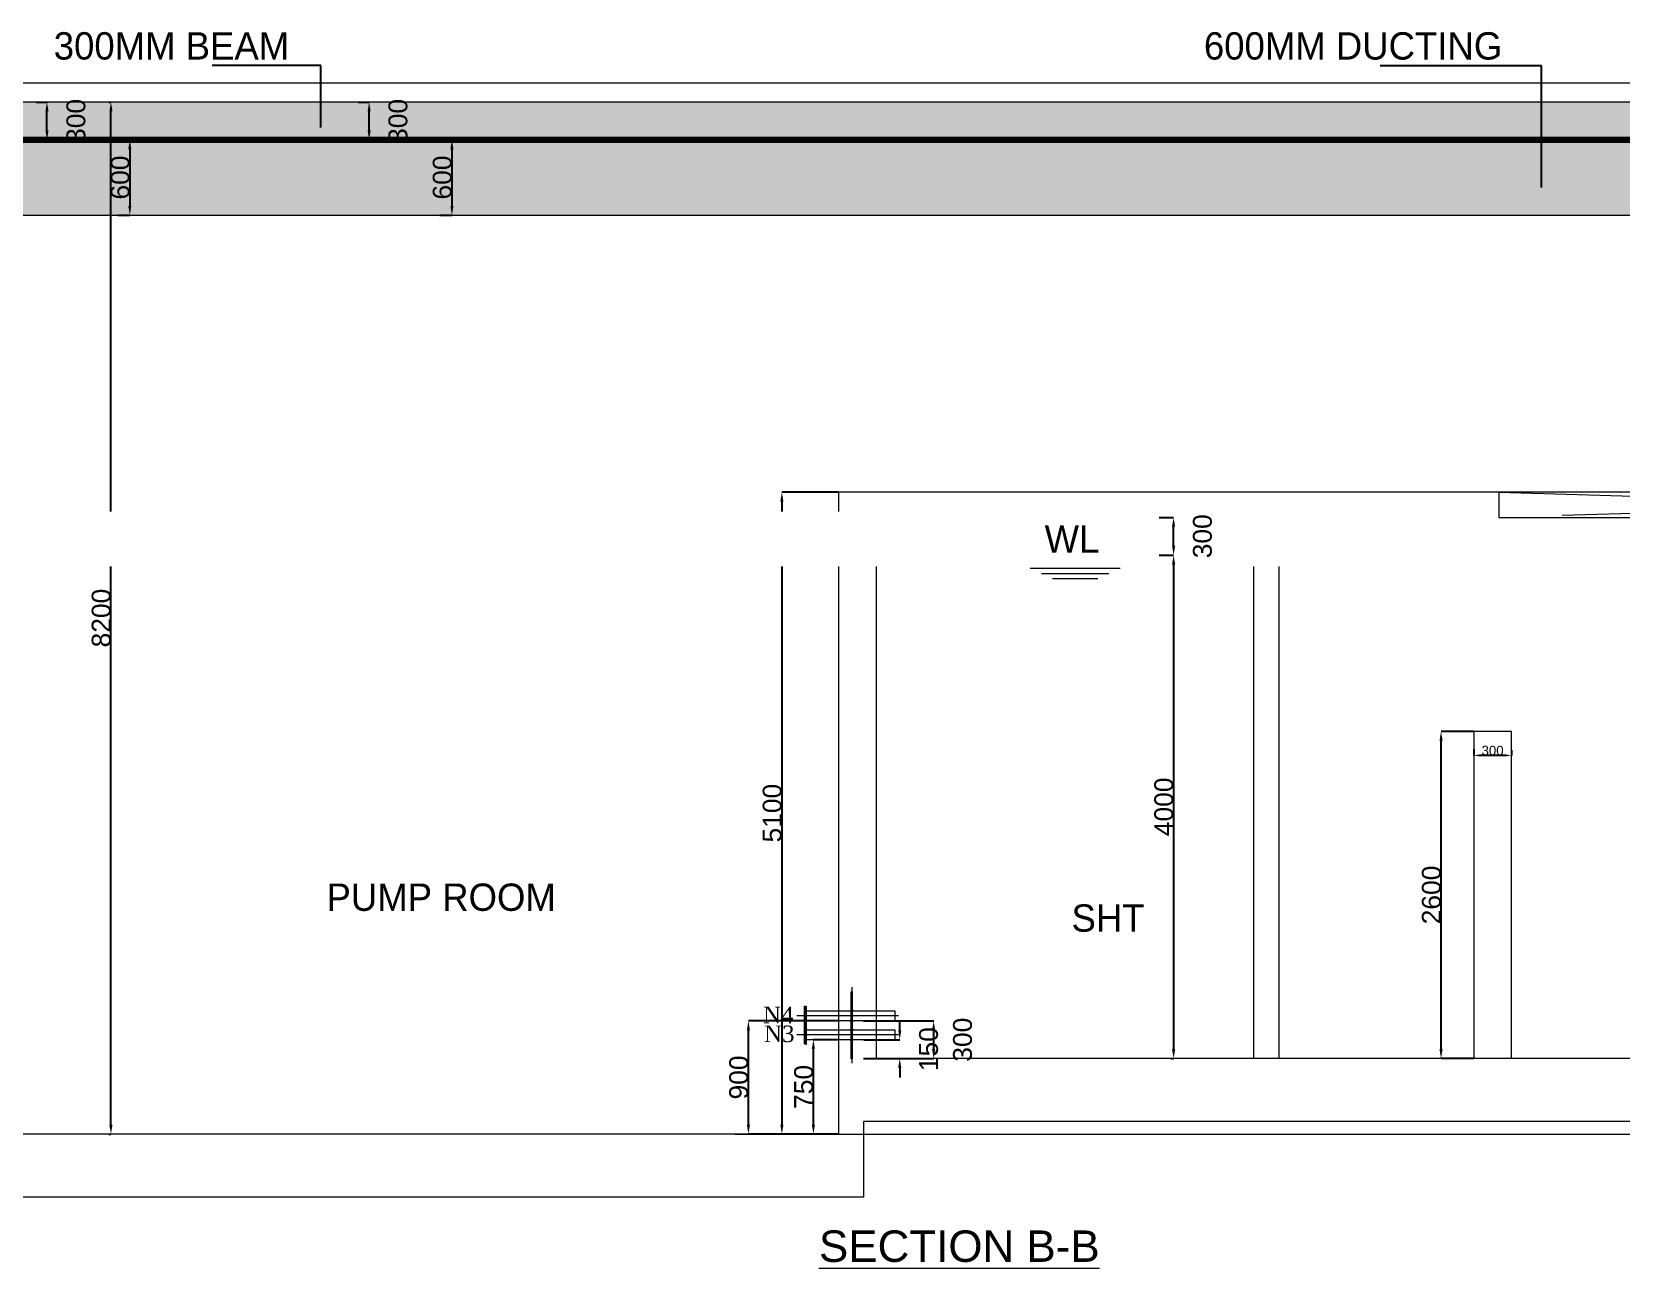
# Model space of a CAD drawing. Header units: millimetres. Extents: x -586673698 to -573385747, y -389867798 to -389752240.
# Drawn here: x -586628848 to -586616213, y -389782901 to -389773078 of the extents above; entities that cross this region are included whole.
import ezdxf

# ---------------------------------------------------------------- set-up
doc = ezdxf.new("R2010")
doc.units = ezdxf.units.MM
doc.header["$LTSCALE"] = 100
doc.linetypes.add('DASHED', pattern=[19.05, 12.7, -6.35])
for name, color, linetype in [('DT-PL-SHAFT', 230, 'Continuous'), ('DT-PL-SUMP', 230, 'Continuous'), ('DT-PL-Text', 181, 'Continuous'), ('MAN', 7, 'Continuous'), ('PS_DIM', 9, 'Continuous')]:
    doc.layers.add(name, color=color, linetype=linetype)
doc.layers.add('PL-DOMESTIC WATER TANK', color=171, linetype='Continuous', lineweight=0)
doc.styles.add('Arial', font='arial.ttf')
doc.styles.add('ARIEL', font='arial.ttf')
doc.styles.add('ROMANTIC', font='romantic.ttf')
doc.dimstyles.new('V Mts', dxfattribs={"dimtxt": 150, "dimasz": 75, "dimexe": 0.1, "dimexo": 0, "dimgap": 0.01, "dimtad": 1, "dimdec": 0, "dimzin": 3, "dimdsep": 46, "dimtxsty": 'Arial', "dimsah": 1, "dimcen": 0.09375, "dimdle": 0.01, "dimclrd": 8, "dimclre": 8, "dimclrt": 256, "dimadec": 0, "dimazin": 0, "dimtfac": 0.7, "dimtdec": 3, "dimtofl": 0, "dimtmove": 2, "dimatfit": 3, "dimfxl": 0, "dimfrac": 1, "dimtolj": 1, "dimtzin": 0, "dimarcsym": 0})
pattern_1 = [(0, (-585751073, -389642310.62), (0, 160), []), (90, (-585751072.99, -389642310.616), (-80, 160), [160, -160])]

# ---------------------------------------------------------------- blocks, each defined once
blk = doc.blocks.new('*D958')
at = {"layer": 'Defpoints', "color": 0, "ltscale": 5, "transparency": 16777216}
for p in [(-586628237, -389773636, 0), (-586628219, -389773636), (-586628237, -389781836, 3)]:
    blk.add_point(p, dxfattribs=at)
at = {"layer": 'DT-PL-SHAFT', "color": 8, "lineweight": -2, "ltscale": 5, "transparency": 16777216}
for p, q in [((-586628237, -389773636), (-586628219, -389773636)), ((-586628219, -389781761), (-586628219, -389773711)), ((-586628237, -389781836), (-586628219, -389781836))]:
    blk.add_line(p, q, dxfattribs=at)
at = {"layer": 'DT-PL-SHAFT', "color": 8, "ltscale": 5, "transparency": 16777216}
for points in [[(-586628232, -389773711), (-586628207, -389773711), (-586628219, -389773636)], [(-586628232, -389781761), (-586628207, -389781761), (-586628219, -389781836)]]:
    blk.add_solid(points, dxfattribs=at)
at = {"layer": 'DT-PL-SHAFT', "lineweight": 13, "ltscale": 5, "transparency": 16777216, "insert": (-586628296, -389777736), "char_height": 150, "attachment_point": 5, "rotation": 90, "style": 'Arial'}
blk.add_mtext('\\A1;8200', dxfattribs=at)
blk = doc.blocks.new('*D964')
at = {"layer": 'Defpoints', "color": 0, "ltscale": 5, "transparency": 16777216}
for p in [(-586626253, -389773636, 0), (-586626167, -389773636), (-586626253, -389773936, 0)]:
    blk.add_point(p, dxfattribs=at)
at = {"layer": 'DT-PL-SHAFT', "color": 8, "lineweight": -2, "ltscale": 5, "transparency": 16777216}
for p, q in [((-586626253, -389773636), (-586626167, -389773636)), ((-586626167, -389773861), (-586626167, -389773711)), ((-586626253, -389773936), (-586626167, -389773936))]:
    blk.add_line(p, q, dxfattribs=at)
at = {"layer": 'DT-PL-SHAFT', "color": 8, "ltscale": 5, "transparency": 16777216}
for points in [[(-586626179, -389773711), (-586626154, -389773711), (-586626167, -389773636)], [(-586626179, -389773861), (-586626154, -389773861), (-586626167, -389773936)]]:
    blk.add_solid(points, dxfattribs=at)
at = {"layer": 'DT-PL-SHAFT', "lineweight": 13, "ltscale": 5, "transparency": 16777216, "insert": (-586625937, -389773786), "char_height": 150, "attachment_point": 5, "rotation": 90, "style": 'Arial'}
blk.add_mtext('\\A1;300', dxfattribs=at)
blk = doc.blocks.new('*D965')
at = {"layer": 'Defpoints', "color": 0, "ltscale": 5, "transparency": 16777216}
for p in [(-586625604, -389773936, 0), (-586625604, -389774536, 0), (-586625509, -389774536)]:
    blk.add_point(p, dxfattribs=at)
at = {"layer": 'DT-PL-SHAFT', "color": 8, "lineweight": -2, "ltscale": 5, "transparency": 16777216}
for p, q in [((-586625604, -389773936), (-586625508, -389773936)), ((-586625509, -389774011), (-586625509, -389774461)), ((-586625604, -389774536), (-586625508, -389774536))]:
    blk.add_line(p, q, dxfattribs=at)
at = {"layer": 'DT-PL-SHAFT', "color": 8, "ltscale": 5, "transparency": 16777216}
for points in [[(-586625521, -389774011), (-586625496, -389774011), (-586625509, -389773936)], [(-586625521, -389774461), (-586625496, -389774461), (-586625509, -389774536)]]:
    blk.add_solid(points, dxfattribs=at)
at = {"layer": 'DT-PL-SHAFT', "lineweight": 13, "ltscale": 5, "transparency": 16777216, "insert": (-586625585, -389774236), "char_height": 150, "attachment_point": 5, "rotation": 90, "style": 'Arial'}
blk.add_mtext('\\A1;600', dxfattribs=at)
blk = doc.blocks.new('*D968')
at = {"layer": 'Defpoints', "color": 0, "ltscale": 5, "transparency": 16777216}
for p in [(-586628813, -389773636, 0), (-586628728, -389773636), (-586628813, -389773936, 0)]:
    blk.add_point(p, dxfattribs=at)
at = {"layer": 'DT-PL-SHAFT', "color": 8, "lineweight": -2, "ltscale": 5, "transparency": 16777216}
for p, q in [((-586628813, -389773636), (-586628727, -389773636)), ((-586628728, -389773861), (-586628728, -389773711)), ((-586628813, -389773936), (-586628727, -389773936))]:
    blk.add_line(p, q, dxfattribs=at)
at = {"layer": 'DT-PL-SHAFT', "color": 8, "ltscale": 5, "transparency": 16777216}
for points in [[(-586628740, -389773711), (-586628715, -389773711), (-586628728, -389773636)], [(-586628740, -389773861), (-586628715, -389773861), (-586628728, -389773936)]]:
    blk.add_solid(points, dxfattribs=at)
at = {"layer": 'DT-PL-SHAFT', "lineweight": 13, "ltscale": 5, "transparency": 16777216, "insert": (-586628497, -389773786), "char_height": 150, "attachment_point": 5, "rotation": 90, "style": 'Arial'}
blk.add_mtext('\\A1;300', dxfattribs=at)
blk = doc.blocks.new('*D969')
at = {"layer": 'Defpoints', "color": 0, "ltscale": 5, "transparency": 16777216}
for p in [(-586628165, -389773936, 0), (-586628165, -389774536, 0), (-586628069, -389774536)]:
    blk.add_point(p, dxfattribs=at)
at = {"layer": 'DT-PL-SHAFT', "color": 8, "lineweight": -2, "ltscale": 5, "transparency": 16777216}
for p, q in [((-586628165, -389773936), (-586628069, -389773936)), ((-586628069, -389774011), (-586628069, -389774461)), ((-586628165, -389774536), (-586628069, -389774536))]:
    blk.add_line(p, q, dxfattribs=at)
at = {"layer": 'DT-PL-SHAFT', "color": 8, "ltscale": 5, "transparency": 16777216}
for points in [[(-586628082, -389774011), (-586628057, -389774011), (-586628069, -389773936)], [(-586628082, -389774461), (-586628057, -389774461), (-586628069, -389774536)]]:
    blk.add_solid(points, dxfattribs=at)
at = {"layer": 'DT-PL-SHAFT', "lineweight": 13, "ltscale": 5, "transparency": 16777216, "insert": (-586628146, -389774236), "char_height": 150, "attachment_point": 5, "rotation": 90, "style": 'Arial'}
blk.add_mtext('\\A1;600', dxfattribs=at)
blk = doc.blocks.new('*D974')
at = {"layer": 'Defpoints', "color": 0, "ltscale": 5, "transparency": 16777216}
for p in [(-586622436, -389776736, 3), (-586622886, -389781836), (-586622436, -389781836, 0)]:
    blk.add_point(p, dxfattribs=at)
at = {"layer": 'DT-PL-SHAFT', "color": 8, "lineweight": -2, "ltscale": 5, "transparency": 16777216}
for p, q in [((-586622436, -389776736), (-586622886, -389776736)), ((-586622886, -389776811), (-586622886, -389781761)), ((-586622436, -389781836), (-586622886, -389781836))]:
    blk.add_line(p, q, dxfattribs=at)
at = {"layer": 'DT-PL-SHAFT', "color": 8, "ltscale": 5, "transparency": 16777216}
for points in [[(-586622898, -389776811), (-586622873, -389776811), (-586622886, -389776736)], [(-586622898, -389781761), (-586622873, -389781761), (-586622886, -389781836)]]:
    blk.add_solid(points, dxfattribs=at)
at = {"layer": 'DT-PL-SHAFT', "lineweight": 13, "ltscale": 5, "transparency": 16777216, "insert": (-586622962, -389779286), "char_height": 150, "attachment_point": 5, "rotation": 90, "style": 'Arial'}
blk.add_mtext('\\A1;5100', dxfattribs=at)
blk = doc.blocks.new('*D981')
at = {"layer": 'Defpoints', "color": 0, "ltscale": 5, "transparency": 16777216}
for p in [(-586617386, -389778777), (-586617086, -389778785), (-586617386, -389778827)]:
    blk.add_point(p, dxfattribs=at)
at = {"layer": 'DT-PL-SHAFT', "color": 8, "lineweight": -2, "ltscale": 5, "transparency": 16777216}
for p, q in [((-586617386, -389778777), (-586617386, -389778827)), ((-586617086, -389778785), (-586617086, -389778827)), ((-586617136, -389778827), (-586617336, -389778827))]:
    blk.add_line(p, q, dxfattribs=at)
at = {"layer": 'DT-PL-SHAFT', "color": 8, "ltscale": 5, "transparency": 16777216}
for points in [[(-586617336, -389778819), (-586617336, -389778836), (-586617386, -389778827)], [(-586617136, -389778819), (-586617136, -389778836), (-586617086, -389778827)]]:
    blk.add_solid(points, dxfattribs=at)
at = {"layer": 'DT-PL-SHAFT', "lineweight": 13, "ltscale": 5, "transparency": 16777216, "insert": (-586617236, -389778789), "char_height": 75, "attachment_point": 5, "style": 'Arial'}
blk.add_mtext('\\A1;300', dxfattribs=at)
blk = doc.blocks.new('*D982')
at = {"layer": 'Defpoints', "color": 0, "ltscale": 5, "transparency": 16777216}
for p in [(-586617646, -389778636), (-586617386, -389778636, 3), (-586617386, -389781236, 3)]:
    blk.add_point(p, dxfattribs=at)
at = {"layer": 'DT-PL-SHAFT', "color": 8, "lineweight": -2, "ltscale": 5, "transparency": 16777216}
for p, q in [((-586617386, -389778636), (-586617646, -389778636)), ((-586617646, -389781161), (-586617646, -389778711)), ((-586617386, -389781236), (-586617646, -389781236))]:
    blk.add_line(p, q, dxfattribs=at)
at = {"layer": 'DT-PL-SHAFT', "color": 8, "ltscale": 5, "transparency": 16777216}
for points in [[(-586617658, -389778711), (-586617633, -389778711), (-586617646, -389778636)], [(-586617658, -389781161), (-586617633, -389781161), (-586617646, -389781236)]]:
    blk.add_solid(points, dxfattribs=at)
at = {"layer": 'DT-PL-SHAFT', "lineweight": 13, "ltscale": 5, "transparency": 16777216, "insert": (-586617722, -389779936), "char_height": 150, "attachment_point": 5, "rotation": 90, "style": 'Arial'}
blk.add_mtext('\\A1;2600', dxfattribs=at)
blk = doc.blocks.new('*D983')
at = {"layer": 'Defpoints', "color": 0, "ltscale": 5, "transparency": 16777216}
for p in [(-586619795, -389777236, 3), (-586619795, -389781236, 3), (-586619772, -389781236)]:
    blk.add_point(p, dxfattribs=at)
at = {"layer": 'DT-PL-SHAFT', "color": 8, "lineweight": -2, "ltscale": 5, "transparency": 16777216}
for p, q in [((-586619795, -389777236), (-586619772, -389777236)), ((-586619772, -389777311), (-586619772, -389781161)), ((-586619795, -389781236), (-586619772, -389781236))]:
    blk.add_line(p, q, dxfattribs=at)
at = {"layer": 'DT-PL-SHAFT', "color": 8, "ltscale": 5, "transparency": 16777216}
for points in [[(-586619784, -389777311), (-586619759, -389777311), (-586619772, -389777236)], [(-586619784, -389781161), (-586619759, -389781161), (-586619772, -389781236)]]:
    blk.add_solid(points, dxfattribs=at)
at = {"layer": 'DT-PL-SHAFT', "lineweight": 13, "ltscale": 5, "transparency": 16777216, "insert": (-586619849, -389779236), "char_height": 150, "attachment_point": 5, "rotation": 90, "style": 'Arial'}
blk.add_mtext('\\A1;4000', dxfattribs=at)
blk = doc.blocks.new('*D984')
at = {"layer": 'Defpoints', "color": 0, "ltscale": 5, "transparency": 16777216}
for p in [(-586619887, -389776936, 3), (-586619772, -389776936), (-586619887, -389777236, 3)]:
    blk.add_point(p, dxfattribs=at)
at = {"layer": 'DT-PL-SHAFT', "color": 8, "lineweight": -2, "ltscale": 5, "transparency": 16777216}
for p, q in [((-586619887, -389776936), (-586619772, -389776936)), ((-586619772, -389777161), (-586619772, -389777011)), ((-586619887, -389777236), (-586619772, -389777236))]:
    blk.add_line(p, q, dxfattribs=at)
at = {"layer": 'DT-PL-SHAFT', "color": 8, "ltscale": 5, "transparency": 16777216}
for points in [[(-586619784, -389777011), (-586619759, -389777011), (-586619772, -389776936)], [(-586619784, -389777161), (-586619759, -389777161), (-586619772, -389777236)]]:
    blk.add_solid(points, dxfattribs=at)
at = {"layer": 'DT-PL-SHAFT', "lineweight": 13, "ltscale": 5, "transparency": 16777216, "insert": (-586619542, -389777086), "char_height": 150, "attachment_point": 5, "rotation": 90, "style": 'Arial'}
blk.add_mtext('\\A1;300', dxfattribs=at)
blk = doc.blocks.new('DS')
at = {"layer": 'PS_DIM', "color": 30, "lineweight": 20, "true_color": 0xf8991e}
for p, q in [((-10154215, -7973767), (-10154225, -7973767)), ((-10154225, -7973767), (-10154225, -7973917)), ((-10154220, -7974184), (-10154220, -7973731)), ((-10154215, -7973767), (-10154215, -7973917)), ((-10154225, -7973997), (-10154225, -7974148)), ((-10154215, -7973997), (-10154215, -7974148)), ((-10154215, -7974148), (-10154225, -7974148))]:
    blk.add_line(p, q, dxfattribs=at)
at = {"layer": 'PS_DIM', "color": 8, "lineweight": 20}
blk.add_line((-10153849, -7973957), (-10154657, -7973957), dxfattribs=at)
at = {"layer": 'PS_DIM', "color": 30, "lineweight": 20, "true_color": 0xf8991e}
for points in [[(-10154598, -7974034), (-10154588, -7974034), (-10154588, -7973881), (-10154579, -7973881), (-10154579, -7974034)], [(-10154598, -7974034), (-10154598, -7973881)]]:
    blk.add_lwpolyline(points, dxfattribs=at)
blk.add_lwpolyline([(-10153879, -7973997), (-10153879, -7973917), (-10154579, -7973917), (-10154579, -7973997)], close=True, dxfattribs=at)
for centre, start, end in [((-10154225, -7973917), 93.0102, 181.4916), ((-10154215, -7973917), 358.5084, 95.2992), ((-10154225, -7973997), 182.0947, 266.9898), ((-10154215, -7973997), 264.7008, 357.9053)]:
    blk.add_arc(centre, 5.7, start, end, dxfattribs=at)
blk = doc.blocks.new('*D805')
at = {"layer": 'Defpoints', "color": 0, "ltscale": 5, "transparency": 16777216}
for p in [(-586622234, -389781086, -3), (-586622234, -389781236, -3), (-586621949, -389781236)]:
    blk.add_point(p, dxfattribs=at)
at = {"layer": 'DT-PL-SHAFT', "color": 8, "lineweight": -2, "ltscale": 5, "transparency": 16777216}
for p, q in [((-586621949, -389781011), (-586621949, -389780936)), ((-586622234, -389781086), (-586621949, -389781086)), ((-586622234, -389781236), (-586621949, -389781236)), ((-586621949, -389781311), (-586621949, -389781386))]:
    blk.add_line(p, q, dxfattribs=at)
at = {"layer": 'DT-PL-SHAFT', "color": 8, "ltscale": 5, "transparency": 16777216}
for points in [[(-586621961, -389781011), (-586621936, -389781011), (-586621949, -389781086)], [(-586621961, -389781311), (-586621936, -389781311), (-586621949, -389781236)]]:
    blk.add_solid(points, dxfattribs=at)
at = {"layer": 'DT-PL-SHAFT', "lineweight": 13, "ltscale": 5, "transparency": 16777216, "insert": (-586621719, -389781161), "char_height": 150, "attachment_point": 5, "rotation": 90, "style": 'Arial'}
blk.add_mtext('\\A1;150', dxfattribs=at)
blk = doc.blocks.new('*D806')
at = {"layer": 'Defpoints', "color": 0, "ltscale": 5, "transparency": 16777216}
for p in [(-586622236, -389780936, -3), (-586621679, -389780936), (-586622236, -389781236, -3)]:
    blk.add_point(p, dxfattribs=at)
at = {"layer": 'DT-PL-SHAFT', "color": 8, "lineweight": -2, "ltscale": 5, "transparency": 16777216}
for p, q in [((-586622236, -389780936), (-586621679, -389780936)), ((-586621679, -389781161), (-586621679, -389781011)), ((-586622236, -389781236), (-586621679, -389781236))]:
    blk.add_line(p, q, dxfattribs=at)
at = {"layer": 'DT-PL-SHAFT', "color": 8, "ltscale": 5, "transparency": 16777216}
for points in [[(-586621692, -389781011), (-586621667, -389781011), (-586621679, -389780936)], [(-586621692, -389781161), (-586621667, -389781161), (-586621679, -389781236)]]:
    blk.add_solid(points, dxfattribs=at)
at = {"layer": 'DT-PL-SHAFT', "lineweight": 13, "ltscale": 5, "transparency": 16777216, "insert": (-586621449, -389781086), "char_height": 150, "attachment_point": 5, "rotation": 90, "style": 'Arial'}
blk.add_mtext('\\A1;300', dxfattribs=at)
blk = doc.blocks.new('*D807')
at = {"layer": 'Defpoints', "color": 0, "ltscale": 5, "transparency": 16777216}
for p in [(-586622635, -389781086), (-586622436, -389781086, -18), (-586622436, -389781836, -18)]:
    blk.add_point(p, dxfattribs=at)
at = {"layer": 'DT-PL-SHAFT', "color": 8, "lineweight": -2, "ltscale": 5, "transparency": 16777216}
for p, q in [((-586622436, -389781086), (-586622636, -389781086)), ((-586622635, -389781761), (-586622635, -389781161)), ((-586622436, -389781836), (-586622636, -389781836))]:
    blk.add_line(p, q, dxfattribs=at)
at = {"layer": 'DT-PL-SHAFT', "color": 8, "ltscale": 5, "transparency": 16777216}
for points in [[(-586622648, -389781161), (-586622623, -389781161), (-586622635, -389781086)], [(-586622648, -389781761), (-586622623, -389781761), (-586622635, -389781836)]]:
    blk.add_solid(points, dxfattribs=at)
at = {"layer": 'DT-PL-SHAFT', "lineweight": 13, "ltscale": 5, "transparency": 16777216, "insert": (-586622712, -389781461), "char_height": 150, "attachment_point": 5, "rotation": 90, "style": 'Arial'}
blk.add_mtext('\\A1;750', dxfattribs=at)
blk = doc.blocks.new('*D808')
at = {"layer": 'Defpoints', "color": 0, "ltscale": 5, "transparency": 16777216}
for p in [(-586623152, -389780936), (-586622436, -389780936, -18), (-586622436, -389781836)]:
    blk.add_point(p, dxfattribs=at)
at = {"layer": 'DT-PL-SHAFT', "color": 8, "lineweight": -2, "ltscale": 5, "transparency": 16777216}
for p, q in [((-586622436, -389780936), (-586623152, -389780936)), ((-586623152, -389781761), (-586623152, -389781011)), ((-586622436, -389781836), (-586623152, -389781836))]:
    blk.add_line(p, q, dxfattribs=at)
at = {"layer": 'DT-PL-SHAFT', "color": 8, "ltscale": 5, "transparency": 16777216}
for points in [[(-586623164, -389781011), (-586623139, -389781011), (-586623152, -389780936)], [(-586623164, -389781761), (-586623139, -389781761), (-586623152, -389781836)]]:
    blk.add_solid(points, dxfattribs=at)
at = {"layer": 'DT-PL-SHAFT', "lineweight": 13, "ltscale": 5, "transparency": 16777216, "insert": (-586623228, -389781386), "char_height": 150, "attachment_point": 5, "rotation": 90, "style": 'Arial'}
blk.add_mtext('\\A1;900', dxfattribs=at)
blk = doc.blocks.new('*D700')
at = {"layer": 'Defpoints', "color": 0, "ltscale": 5, "transparency": 16777216}
for p in [(-927883, -80050), (-926683, -80050), (-927883, -80117)]:
    blk.add_point(p, dxfattribs=at)
at = {"layer": 'DT-PL-SHAFT', "color": 8, "lineweight": -2, "ltscale": 5, "transparency": 16777216}
for p, q in [((-927883, -80050), (-927883, -80117)), ((-926683, -80050), (-926683, -80117)), ((-927858, -80117), (-927391, -80117)), ((-926708, -80117), (-927174, -80117))]:
    blk.add_line(p, q, dxfattribs=at)
at = {"layer": 'DT-PL-SHAFT', "color": 8, "ltscale": 5, "transparency": 16777216}
for points in [[(-927858, -80113), (-927858, -80121), (-927883, -80117)], [(-926708, -80113), (-926708, -80121), (-926683, -80117)]]:
    blk.add_solid(points, dxfattribs=at)
at = {"layer": 'DT-PL-SHAFT', "ltscale": 5, "transparency": 16777216, "insert": (-927283, -80117), "char_height": 75, "attachment_point": 5, "style": 'Arial'}
blk.add_mtext('\\A1;1200', dxfattribs=at)
blk = doc.blocks.new('*D701')
at = {"layer": 'Defpoints', "color": 0, "ltscale": 5, "transparency": 16777216}
for p in [(-926683, -78450), (-926584, -78450), (-926683, -80050)]:
    blk.add_point(p, dxfattribs=at)
at = {"layer": 'DT-PL-SHAFT', "color": 8, "lineweight": -2, "ltscale": 5, "transparency": 16777216}
for p, q in [((-926683, -78450), (-926584, -78450)), ((-926584, -78475), (-926584, -79132)), ((-926584, -80025), (-926584, -79348)), ((-926683, -80050), (-926584, -80050))]:
    blk.add_line(p, q, dxfattribs=at)
at = {"layer": 'DT-PL-SHAFT', "color": 8, "ltscale": 5, "transparency": 16777216}
for points in [[(-926588, -78475), (-926580, -78475), (-926584, -78450)], [(-926588, -80025), (-926580, -80025), (-926584, -80050)]]:
    blk.add_solid(points, dxfattribs=at)
at = {"layer": 'DT-PL-SHAFT', "ltscale": 5, "transparency": 16777216, "insert": (-926584, -79240), "char_height": 75, "attachment_point": 5, "rotation": 90, "style": 'Arial'}
blk.add_mtext('\\A1;1600', dxfattribs=at)
blk = doc.blocks.new('FDHHJJ')
at = {"layer": 'DT-PL-SHAFT', "color": 1, "ltscale": 5}
for base, p2, angle, picture, middle in [((-926583.8, -78450.4), (-926682.8, -78450.4), 90, '*D701', (-926583.8, -79239.9)), ((-927882.8, -80117.1), (-927882.8, -80050.4), 180, '*D700', (-927282.8, -80117.1))]:
    dim = blk.add_linear_dim(base=base, p1=(-926682.8, -80050.4), p2=p2, angle=angle, dimstyle='V Mts', override={"dimtxt": 75, "dimasz": 25}, dxfattribs=at)
    dim.commit()
    dim.dimension.update_dxf_attribs({"geometry": picture, "text_midpoint": middle, "dimtype": 129})

msp = doc.modelspace()

# ---------------------------------------------------------------- hatches: boundary and pattern name
at = {"layer": 'DT-PL-SHAFT', "lineweight": 13, "ltscale": 15}
h = msp.add_hatch(dxfattribs=at)
h.set_pattern_fill('AR-B88', color=2, scale=20)
h.set_pattern_definition(pattern_1)
h.paths.add_polyline_path([(-586637386.2, -389773636.3), (-586606235.6, -389773636.3), (-586606235.6, -389773936.3), (-586637386.2, -389773936.3)])
h = msp.add_hatch(dxfattribs=at)
h.set_pattern_fill('AR-B88', color=4, scale=20)
h.set_pattern_definition(pattern_1)
h.paths.add_polyline_path([(-586637386.2, -389773936.3), (-586606235.6, -389773936.3), (-586606235.6, -389774536.3), (-586637386.2, -389774536.3), (-586637386.1, -389774536.3), (-586637386.2, -389774536.3)])
h.paths.add_polyline_path([(-586634234.3, -389774440.8), (-586637386.2, -389774131.7)], flags=16)

# ---------------------------------------------------------------- linework, layer by layer
at = {"layer": 'DT-PL-SHAFT', "color": 1, "lineweight": 13, "ltscale": 5}
for p, q in [((-586622435.6, -389776736.3, -295.8), (-586622435.6, -389781836.3, -298.7)), ((-586622136, -389776936.3, -298.3), (-586622136, -389781236.3, -298))]:
    msp.add_line(p, q, dxfattribs=at)
for points, elevation in [([(-586605935.6, -389773486.3), (-586637686.2, -389773486.3)], -298.8), ([(-586606235.6, -389773636.3), (-586637386.1, -389773636.3)], -298.8), ([(-586609935.6, -389776736.3), (-586622435.6, -389776736.3)], -295.8), ([(-586609935.6, -389776936.3), (-586622136, -389776936.3)], -295.8), ([(-586606235.6, -389781236.3), (-586622235.6, -389781236.3)], -295.8), ([(-586622435.6, -389781836.3), (-586631386, -389781836.3)], -295.8)]:
    msp.add_lwpolyline(points, dxfattribs=dict(at, elevation=elevation))
at = {"layer": 'DT-PL-SHAFT', "color": 5, "lineweight": 13, "ltscale": 5, "const_width": 50, "elevation": -298.8}
msp.add_lwpolyline([(-586606235.6, -389773936.3), (-586637386.1, -389773936.3)], dxfattribs=at)
at = {"layer": 'DT-PL-SHAFT', "color": 11, "lineweight": 13, "ltscale": 5, "true_color": 0xf27172, "elevation": -298.8}
for points in [[(-586606235.6, -389774536.3), (-586637386.1, -389774536.3)], [(-586620733.1, -389777421.4), (-586620375, -389777421.4)]]:
    msp.add_lwpolyline(points, dxfattribs=at)
at = {"layer": 'DT-PL-SHAFT', "color": 215, "lineweight": 13, "ltscale": 5, "true_color": 0xa953a0, "elevation": -295.8}
for points in [[(-586619135.6, -389777235.8), (-586622136, -389777235.8)], [(-586609935.6, -389777235.8), (-586618935.6, -389777235.8)]]:
    msp.add_lwpolyline(points, dxfattribs=at)
at = {"layer": 'DT-PL-SHAFT', "color": 247, "lineweight": 13, "ltscale": 5, "elevation": -304.4}
msp.add_lwpolyline([(-586617086, -389781236.3), (-586617086, -389778636.3), (-586617386, -389778636.3), (-586617386, -389781236.3)], dxfattribs=at)
at = {"layer": 'DT-PL-SUMP', "color": 8, "lineweight": 13, "ltscale": 0.5, "elevation": -295.8}
msp.add_lwpolyline([(-586623259.9, -389781836.3), (-586602596.1, -389781836.3)], dxfattribs=at)
at = {"layer": 'PL-DOMESTIC WATER TANK', "lineweight": 13, "ltscale": 200}
msp.add_line((-586622235.6, -389781736.3, -298.7), (-586622235.6, -389782336.3, -298.7), dxfattribs=at)
at = {"layer": 'PL-DOMESTIC WATER TANK', "lineweight": 13, "ltscale": 200, "elevation": -295.8}
for points in [[(-586605935.6, -389781736.3), (-586622235.6, -389781736.3)], [(-586622235.6, -389782336.3), (-586631685.7, -389782336.3)]]:
    msp.add_lwpolyline(points, dxfattribs=at)

# ---------------------------------------------------------------- block references
at = {"color": 114, "lineweight": 13, "true_color": 0x139b48, "xscale": -1, "rotation": 180}
for p in [(-576468109.9, -397754853.7, -295.8), (-576468109.9, -397755003.7, -295.8)]:
    msp.add_blockref('DS', p, dxfattribs=at)
at = {"layer": 'DT-PL-SHAFT', "color": 1, "lineweight": 13, "xscale": -1, "rotation": 180}
msp.add_blockref('FDHHJJ', (-585737895.8, -389853681.5, -305.5), dxfattribs=at)

# ---------------------------------------------------------------- texts
at = {"layer": 'DT-PL-SHAFT', "color": 1, "lineweight": 13}
for s, height, p in [('300MM BEAM', 217.15, (-586628674, -389773298.5, -301.6)), ('600MM DUCTING', 217.152, (-586619530.9, -389773298.7, -301.6))]:
    msp.add_text(s, height=height, dxfattribs=at).set_placement(p)
at = {"layer": 'DT-PL-SHAFT', "color": 140, "lineweight": 13}
for s, p in [('PUMP ROOM', (-586626505.6, -389780062.3, -301.9)), ('SHT', (-586620583.4, -389780227.9, -298.7))]:
    msp.add_text(s, height=217.15, dxfattribs=at).set_placement(p)
at = {"layer": 'DT-PL-SHAFT', "color": 140, "lineweight": 13, "insert": (-586633617.2, -389777087.7, -296.4), "char_height": 217.15, "width": 15478.707, "attachment_point": 5, "bg_fill": 2}
msp.add_mtext('WL', dxfattribs=at)
at = {"layer": 'DT-PL-Text', "color": 181, "lineweight": 13, "style": 'ROMANTIC'}
for s, p in [('N4', (-586623035.2, -389780954.8, -284.8)), ('N3', (-586623027.3, -389781104.8, -284.8))]:
    msp.add_text(s, height=131.18, rotation=0.01687, dxfattribs=at).set_placement(p)
at = {"layer": 'MAN', "color": 241, "lineweight": 13, "style": 'ARIEL'}
msp.add_text('%%USECTION B-B', height=250, dxfattribs=at).set_placement((-586622590.8, -389782851.4, -298.7))

# ---------------------------------------------------------------- dimensions: what is measured, and where the dimension line sits
at = {"layer": 'DT-PL-SHAFT', "color": 1, "lineweight": 13, "ltscale": 5}
for p1, p2, distance, picture, middle in [((-586628813.4, -389773936.3, -299.4), (-586628813.4, -389773636.3, -299.4), -85.9, '*D968', (-586628497.5, -389773786.3, -299.5)), ((-586626252.8, -389773936.3, -298.8), (-586626252.8, -389773636.3, -298.8), -85.9, '*D964', (-586625936.9, -389773786.3, -298.8)), ((-586628164.6, -389773936.3, -299.4), (-586628164.6, -389774536.3, -299.4), 95.4, '*D969', (-586628145.8, -389774236.3, -299.5)), ((-586625604, -389773936.3, -298.8), (-586625604, -389774536.3, -298.8), 95.4, '*D965', (-586625585.1, -389774236.3, -298.8)), ((-586617386, -389781236.3, -304.4), (-586617386, -389778636.3, -304.4), 259.6, '*D982', (-586617722.2, -389779936.3, -307.5)), ((-586622435.6, -389781836.3, -277.7), (-586622435.6, -389780936.3, -295.8), 716.2, '*D808', (-586623228.3, -389781386.3, -277.7)), ((-586622435.6, -389781836.3, -295.8), (-586622435.6, -389781086.3, -295.8), 199.9, '*D807', (-586622712, -389781461.3, -277.7))]:
    dim = msp.add_aligned_dim(p1=p1, p2=p2, distance=distance, dimstyle='V Mts', dxfattribs=at)
    dim.commit()
    dim.dimension.update_dxf_attribs({"geometry": picture, "text_midpoint": middle})
at = {"layer": 'DT-PL-SHAFT', "color": 2, "lineweight": 13, "ltscale": 5}
dim = msp.add_linear_dim(base=(-586617386, -389778827.3, -304.4), p1=(-586617086, -389778785.2, -304.4), p2=(-586617386, -389778776.8, -304.4), angle=180, dimstyle='V Mts', override={"dimtxt": 75, "dimasz": 50}, dxfattribs=at)
dim.commit()
dim.dimension.update_dxf_attribs({"geometry": '*D981', "text_midpoint": (-586617236, -389778788.9, -304.4)})
at = {"layer": 'DT-PL-SHAFT', "color": 1, "lineweight": 13, "ltscale": 5}
for base, p1, p2, picture, middle in [((-586621679.2, -389780936.3, -292.8), (-586622235.6, -389781236.3, -295.8), (-586622235.6, -389780936.3, -295.8), '*D806', (-586621449.2, -389781086.3, -292.8)), ((-586621948.7, -389781236.3, -292.8), (-586622234.3, -389781086.3, -295.8), (-586622234.3, -389781236.3, -295.8), '*D805', (-586621718.9, -389781161.3, -292.8))]:
    dim = msp.add_linear_dim(base=base, p1=p1, p2=p2, angle=90, dimstyle='V Mts', dxfattribs=at)
    dim.commit()
    dim.dimension.update_dxf_attribs({"geometry": picture, "text_midpoint": middle})

# ---------------------------------------------------------------- leaders
for points, override in [([(-586626549.7, -389773837.5, -298.8), (-586626549.7, -389773344.6, -298.8), (-586627413.8, -389773344.6, -298.8)], {"dimasz": 200, "dimgap": 0.01, "dimtad": 0, "dimclrd": 5}), ([(-586616848.3, -389774316, -298.8), (-586616848.3, -389773347.6, -298.8), (-586618130.6, -389773347.6, -298.8)], {"dimasz": 200, "dimtad": 0, "dimclrd": 5})]:
    msp.add_leader(points, dimstyle='V Mts', override=override, dxfattribs=at)

# ---------------------------------------------------------------- next in the draw order: texts
at = {"layer": 'DT-PL-SHAFT', "color": 140, "lineweight": 13, "insert": (-586614910.6, -389777107.3, -292.7), "char_height": 217.15, "width": 15478.707, "attachment_point": 5, "bg_fill": 2}
msp.add_mtext('WL', dxfattribs=at)

# ---------------------------------------------------------------- next in the draw order: dimensions: what is measured, and where the dimension line sits
at = {"layer": 'DT-PL-SHAFT', "color": 1, "lineweight": 13, "ltscale": 5}
dim = msp.add_aligned_dim(p1=(-586628237.4, -389781836.3, -295.8), p2=(-586628237.4, -389773636.3, -298.8), distance=-18.2, dimstyle='V Mts', dxfattribs=at)
dim.commit()
dim.dimension.update_dxf_attribs({"geometry": '*D958', "text_midpoint": (-586628295.8, -389777736.3, -298.8)})

# ---------------------------------------------------------------- next in the draw order: linework, layer by layer
for p, q in [((-586619135.6, -389776936.3, -298.7), (-586619135.6, -389781236.3, -298.7)), ((-586618935.6, -389776936.3, -298.7), (-586618935.6, -389781236.3, -298.7))]:
    msp.add_line(p, q, dxfattribs=at)
at = {"layer": 'DT-PL-SHAFT', "color": 11, "lineweight": 13, "ltscale": 5, "true_color": 0xf27172, "elevation": -298.8}
for points in [[(-586620999.9, -389777300.3), (-586620108.2, -389777300.3)], [(-586620911, -389777340.7), (-586620197.2, -389777340.7)], [(-586620822.1, -389777381.1), (-586620286.1, -389777381.1)]]:
    msp.add_lwpolyline(points, dxfattribs=at)

# ---------------------------------------------------------------- next in the draw order: dimensions: what is measured, and where the dimension line sits
at = {"layer": 'DT-PL-SHAFT', "color": 1, "lineweight": 13, "ltscale": 5}
dim = msp.add_aligned_dim(p1=(-586622435.6, -389776736.3, -295.8), p2=(-586622435.6, -389781836.3, -298.7), distance=-450, dimstyle='V Mts', dxfattribs=at)
dim.commit()
dim.dimension.update_dxf_attribs({"geometry": '*D974', "text_midpoint": (-586622962.2, -389779286.3, -298.8)})

# ---------------------------------------------------------------- next in the draw order: texts
at = {"layer": 'DT-PL-SHAFT', "color": 140, "lineweight": 13, "insert": (-586620579.5, -389777107.3, -292.7), "char_height": 217.15, "width": 15478.707, "attachment_point": 5, "bg_fill": 2}
msp.add_mtext('WL', dxfattribs=at)

# ---------------------------------------------------------------- next in the draw order: linework, layer by layer
at = {"layer": 'DT-PL-SHAFT', "color": 85, "lineweight": 13, "ltscale": 5, "true_color": 0x58ba48, "elevation": -295.8}
msp.add_lwpolyline([(-586610285.3, -389776736.3), (-586617186, -389776736.3), (-586617186, -389776936.3), (-586610285.3, -389776936.3)], close=True, dxfattribs=at)
at = {"layer": 'DT-PL-SHAFT', "color": 8, "linetype": 'DASHED', "lineweight": 13, "ltscale": 5, "elevation": -295.8}
for points in [[(-586617186, -389776736.3), (-586610335.6, -389776936.3)], [(-586610335.6, -389776736.3), (-586617186, -389776936.3)]]:
    msp.add_lwpolyline(points, dxfattribs=at)

# ---------------------------------------------------------------- next in the draw order: dimensions: what is measured, and where the dimension line sits
at = {"layer": 'DT-PL-SHAFT', "color": 1, "lineweight": 13, "ltscale": 5}
for p1, p2, distance, picture, middle in [((-586619887.3765, -389777235.8496, -295.7522), (-586619887.3765, -389776936.2769, -295.7522), -115.4531, '*D984', (-586619541.897, -389777086.0633, -298.8392)), ((-586619795.0171, -389777235.8496, -295.7522), (-586619795.0171, -389781236.2769, -295.7522), 23.0937, '*D983', (-586619848.5193, -389779236.0633, -298.8392))]:
    dim = msp.add_aligned_dim(p1=p1, p2=p2, distance=distance, dimstyle='V Mts', dxfattribs=at)
    dim.commit()
    dim.dimension.update_dxf_attribs({"geometry": picture, "text_midpoint": middle})

doc.saveas('drawing.dxf')
